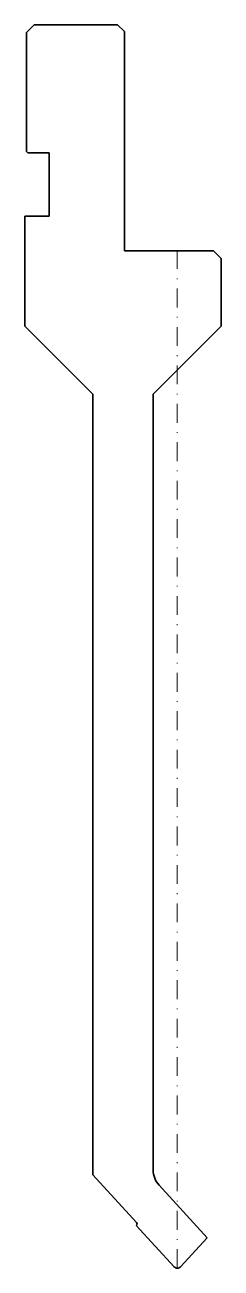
# Model space of a CAD drawing. Header units: millimetres. Extents: x -20 to 6, y 0 to 165.
import ezdxf

# ---------------------------------------------------------------- set-up
doc = ezdxf.new("R2010")
doc.units = ezdxf.units.MM
doc.header["$LTSCALE"] = 5
doc.linetypes.add('AUSGEZOGEN', pattern=[0])
doc.linetypes.add('DASHDOT', pattern=[1, 0.5, -0.25, 0, -0.25])
doc.layers.add('2', color=7, linetype='Continuous')

msp = doc.modelspace()

# ---------------------------------------------------------------- linework, layer by layer
at = {"layer": '2', "color": 7, "linetype": 'AUSGEZOGEN', "lineweight": 35}
for p, q in [((-20, 164), (-18.99, 165)), ((-18.99, 165), (-7.91, 165)), ((-7.91, 165), (-7, 164.1)), ((-20, 148.2), (-20, 164)), ((-7, 164.1), (-7, 135)), ((-19.8, 148), (-20, 148.2)), ((-17, 148), (-19.8, 148)), ((-17, 139.6), (-17, 148)), ((-20.2, 125), (-20.2, 139.6)), ((-20.2, 139.6), (-17, 139.6)), ((-7, 135), (4.8, 135)), ((4.8, 135), (5.8, 134)), ((5.8, 134), (5.8, 125)), ((-11.2, 116), (-20.2, 125)), ((5.8, 125), (-3.2, 116)), ((-11.2, 12.37), (-11.2, 116)), ((-3.2, 116), (-3.2, 13.03)), ((-5.42, 6.06), (-11.2, 12.37)), ((-2.41, 11.01), (3.97, 4.04)), ((-0.44, 0.19), (-5.44, 5.64)), ((3.97, 4.04), (0.44, 0.19))]:
    msp.add_line(p, q, dxfattribs=at)
at = {"layer": '2', "color": 7, "linetype": 'DASHDOT', "lineweight": 18}
msp.add_line((0, 0), (0, 135), dxfattribs=at)
at = {"layer": '2', "color": 7, "linetype": 'AUSGEZOGEN', "lineweight": 35}
for centre, radius, start, end in [((-0.2, 13.03), 3, 180, 222.5), ((-5.64, 5.86), 0.3, 313.5, 42.5), ((0, 0.6), 0.6, 222.4983, 317.5017)]:
    msp.add_arc(centre, radius, start, end, dxfattribs=at)

doc.saveas('drawing.dxf')
